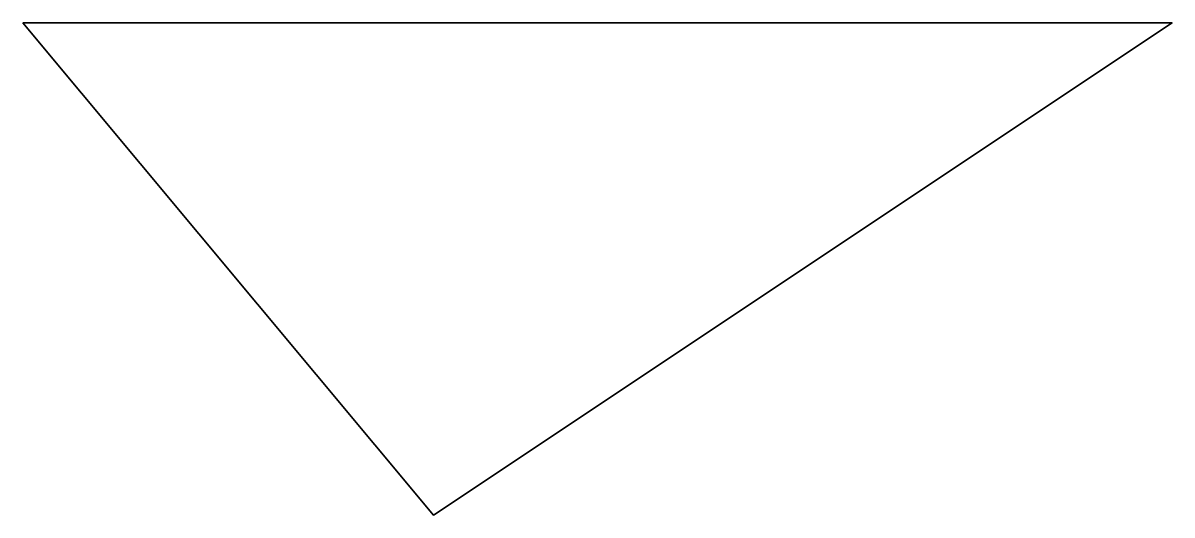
# Model space of a CAD drawing. Extents: x 0 to 252, y -108 to 0.
import ezdxf

# ---------------------------------------------------------------- set-up
doc = ezdxf.new("R2010")
doc.units = 0
doc.linetypes.add('Solid', pattern=[0])

msp = doc.modelspace()

# ---------------------------------------------------------------- linework, layer by layer
at = {"color": 0, "linetype": 'Solid', "lineweight": 35}
msp.add_lwpolyline([(0, 0), (252, 0), (90, -108), (0, 0)], close=True, dxfattribs=at)

doc.saveas('drawing.dxf')
